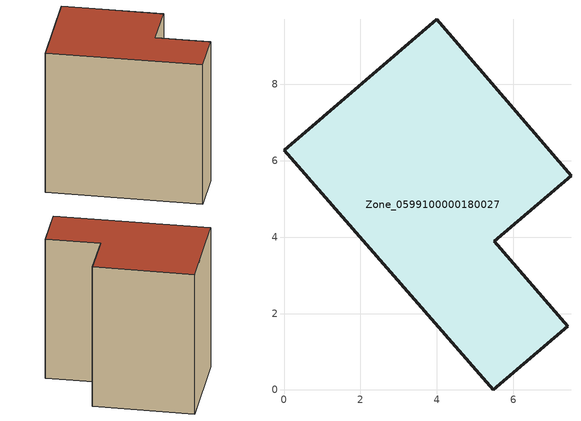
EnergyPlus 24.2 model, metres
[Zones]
Zone_0599100000180027
 floor ground (C_G): 0,6.27 3.99,9.7 7.5,5.6 5.49,3.89 7.41,1.67 5.47,0 z0.03
 wall outside (C_F): 5.47,0 7.41,1.67 5.49,3.89 7.5,5.6 3.99,9.7 0,6.27 5.47,0 z0.03:8.27
 roof outside (C_R): 3.99,9.7 0,6.27 5.47,0 7.41,1.67 5.49,3.89 7.5,5.6 z8.27
[BUILDING]
Pand.0599100000180027: North Axis=0; Terrain=City; Loads Convergence Tolerance Value=0.04; Temperature Convergence Tolerance Value=0.4; Solar Distribution=FullExterior; Maximum Number of Warmup Days=25; Minimum Number of Warmup Days=1
[Site:Location]
Rotterdam.The.Hague.AP_ZH_NLD Design_Conditions: Latitude=51.96; Longitude=4.45; Time Zone=1; Elevation=-4.5
[SITE:GROUNDTEMPERATURE:BUILDINGSURFACE]
18, 18, 18, 18, 18, 18, 18, 18, 18, 18, 18, 18
[MATERIAL] Thermal Absorptance=0.9; Solar Absorptance=0.7; Visible Absorptance=0.7
Name | Roughness | Thickness | Conductivity | Density | Specific Heat
G.TI.1946 | MediumSmooth | 0.15 | 1 | 540 | 1210
F.TI.1946 | Rough | 0.3 | 0.857143 | 1920 | 840
R.TI.1946 | MediumRough | 0.2 | 0.1 | 1500 | 1000
[CONSTRUCTION]
C_G: G.TI.1946
C_F: F.TI.1946
C_R: R.TI.1946
[ZONE]
Zone_0599100000180027: Type=1; Multiplier=1; Ceiling Height=Autocalculate; Volume=Autocalculate; Floor Area=autocalculate; Part of Total Floor Area=Yes
[ZONEINFILTRATION:DESIGNFLOWRATE]
Infil_Zone_0599100000180027: Zone or ZoneList or Space or SpaceList=Zone_0599100000180027; Schedule=AlwaysOn; Design Flow Rate Calculation Method=Flow/Area; Flow Rate per Floor Area=0.003; Constant Term Coefficient=1; Temperature Term Coefficient=0; Velocity Term Coefficient=0; Velocity Squared Term Coefficient=0
[HVACTEMPLATE:ZONE:IDEALLOADSAIRSYSTEM]
Zone_0599100000180027: Maximum Heating Supply Air Temperature=50; Minimum Cooling Supply Air Temperature=13; Maximum Heating Supply Air Humidity Ratio=0.0156; Minimum Cooling Supply Air Humidity Ratio=0.0077; Heating Limit=NoLimit; Cooling Limit=NoLimit; Dehumidification Control Type=ConstantSensibleHeatRatio; Cooling Sensible Heat Ratio=0.7; Dehumidification Setpoint=60; Humidification Control Type=None; Humidification Setpoint=30; Outdoor Air Method=None; Outdoor Air Flow Rate per Person=0.00944; Outdoor Air Flow Rate per Zone Floor Area=0; Outdoor Air Flow Rate per Zone=0; Demand Controlled Ventilation Type=None; Outdoor Air Economizer Type=NoEconomizer; Heat Recovery Type=None; Sensible Heat Recovery Effectiveness=0.7; Latent Heat Recovery Effectiveness=0.65
[ZONECONTROL:THERMOSTAT]
ThermostatControl_Zone_0599100000180027: Zone or ZoneList=Zone_0599100000180027; Control Type Schedule=DualSetpointControlType; Control 1=Thermostat_Zone_0599100000180027; Temperature Difference Between Cutout And Setpoint=0
[THERMOSTATSETPOINT:DUALSETPOINT]
Thermostat_Zone_0599100000180027: Heating Setpoint Temperature Schedule=HeatingSetpoint_Zone_0599100000180027; Cooling Setpoint Temperature Schedule=CoolingSetpoint_Zone_0599100000180027
[SCHEDULE:COMPACT]
HeatingSetpoint_Zone_0599100000180027: Through: 12/31, For: AllDays, Until: 24:00, 21
CoolingSetpoint_Zone_0599100000180027: Through: 12/31, For: AllDays, Until: 24:00, 24
DualSetpointControlType: Through: 12/31, For: AllDays, Until: 24:00, 4
AlwaysOn: Through: 12/31, For: AllDays, Until: 24:00, 1
